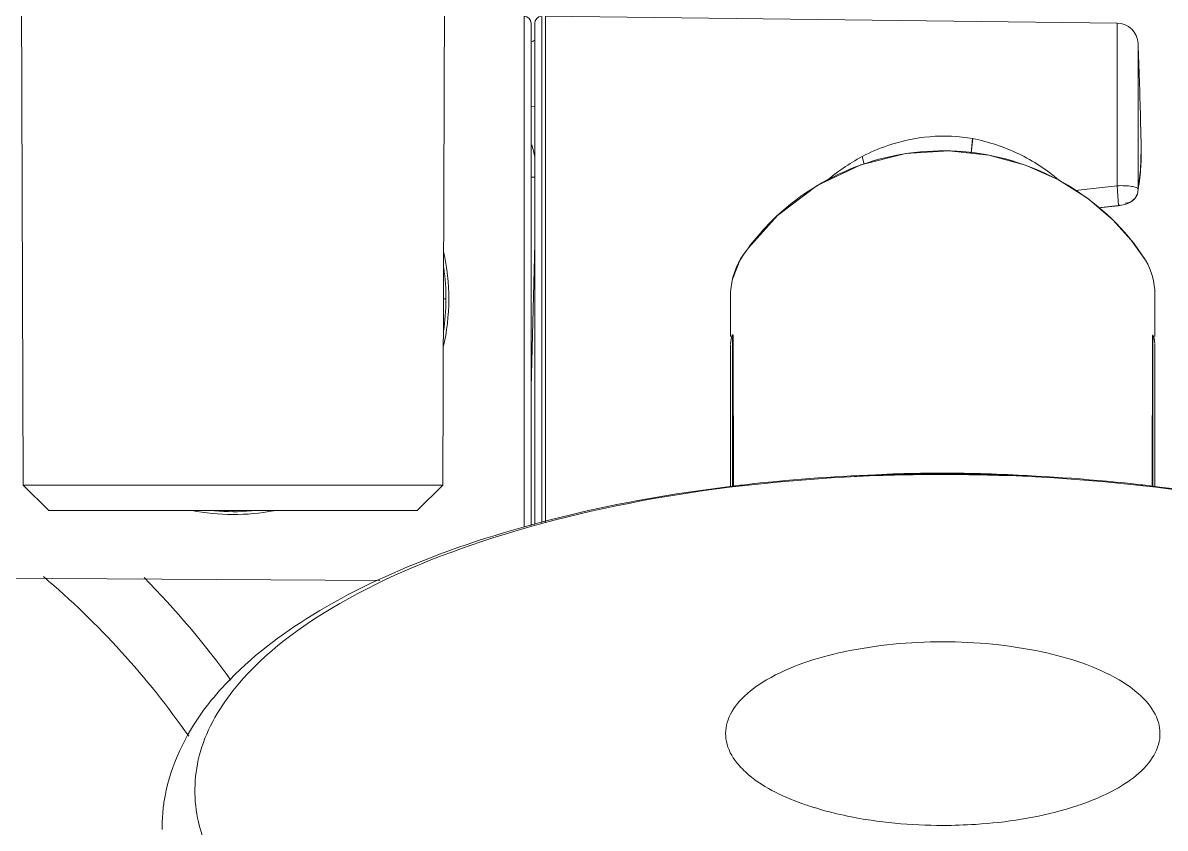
# Model space of a CAD drawing. Header units: millimetres. Extents: x 6110 to 6704, y -2661 to -1821.
# Drawn here: x 6321.78 to 6341.9, y -1992.19 to -1978 of the extents above; entities that cross this region are included whole.
import ezdxf

# ---------------------------------------------------------------- set-up
doc = ezdxf.new("R2010")
doc.units = ezdxf.units.MM
doc.header["$LTSCALE"] = 0.1
doc.linetypes.add('HIDDEN2', pattern=[4.7625, 3.175, -1.5875])
doc.layers.add('1', color=4, linetype='HIDDEN2', lineweight=13)
doc.layers.add('DIM', color=3, linetype='Continuous', lineweight=9)

msp = doc.modelspace()

# ---------------------------------------------------------------- hatches: boundary and pattern name
at = {"layer": 'DIM'}
h = msp.add_hatch(dxfattribs=at)
h.set_pattern_fill('ANSI31', color=2)
edge = h.paths.add_edge_path()
edge.add_line((6619.617, -2595.98), (6619.617, -1962.206))
edge.add_line((6634.617, -1966.11), (6619.617, -1966.11))
edge.add_line((6634.617, -2610.98), (6634.617, -1966.11))
edge.add_line((6634.617, -2610.98), (6184.457, -2610.98))
edge.add_line((6619.617, -2595.98), (6184.457, -2595.98))
edge.add_line((6184.457, -2610.98), (6184.457, -2595.98))

# ---------------------------------------------------------------- linework, layer by layer
at = {"layer": '1', "color": 7, "linetype": 'Continuous'}
for p, q in [((6321.784, -1986.141), (6321.729, -1970.524)), ((6329.176, -1986.141), (6329.231, -1970.524)), ((6330.609, -1977.884), (6330.609, -1986.884)), ((6330.919, -1986.809), (6330.919, -1977.885)), ((6330.984, -1977.884), (6330.984, -1986.793)), ((6341.055, -1978.003), (6330.984, -1977.884)), ((6330.734, -1978.009), (6330.734, -1986.854)), ((6330.796, -1986.838), (6330.796, -1978.01)), ((6341.055, -1978.003), (6341.055, -1980.869)), ((6341.425, -1978.364), (6341.425, -1980.929)), ((6330.734, -1979.474), (6330.796, -1979.476)), ((6338.51, -1980.038), (6338.484, -1980.296)), ((6338.514, -1980.039), (6338.486, -1980.296)), ((6338.514, -1980.039), (6338.51, -1980.038)), ((6341.481, -1980.212), (6341.481, -1980.21)), ((6336.564, -1980.355), (6336.602, -1980.487)), ((6330.734, -1980.716), (6330.796, -1980.717)), ((6341.055, -1980.869), (6340.318, -1980.952)), ((6341.079, -1981.22), (6341.055, -1980.869)), ((6341.422, -1980.977), (6341.425, -1980.929)), ((6341.42, -1980.985), (6341.422, -1980.977)), ((6341.076, -1981.218), (6340.728, -1981.255)), ((6340.732, -1981.258), (6341.079, -1981.221)), ((6341.076, -1981.218), (6341.079, -1981.221)), ((6335.071, -1981.393), (6334.562, -1981.96)), ((6330.734, -1984.424), (6330.796, -1981.894)), ((6334.562, -1981.96), (6334.424, -1982.159)), ((6334.562, -1981.96), (6334.561, -1981.961)), ((6341.324, -1981.849), (6341.559, -1982.181)), ((6334.459, -1982.104), (6334.492, -1982.056)), ((6341.559, -1982.18), (6341.559, -1982.181)), ((6329.233, -1982.86), (6329.188, -1982.86)), ((6334.246, -1982.786), (6334.246, -1983.524)), ((6341.721, -1983.524), (6341.721, -1982.778)), ((6334.248, -1983.652), (6334.264, -1983.535)), ((6334.264, -1983.535), (6334.277, -1983.518)), ((6334.27, -1983.51), (6334.283, -1983.493)), ((6334.273, -1983.518), (6334.292, -1983.518)), ((6334.279, -1983.493), (6334.292, -1983.493)), ((6334.282, -1983.523), (6334.285, -1983.549)), ((6334.283, -1983.493), (6334.291, -1983.505)), ((6334.283, -1983.663), (6334.283, -1983.549)), ((6334.292, -1983.513), (6334.292, -1983.524)), ((6334.292, -1983.524), (6334.292, -1983.663)), ((6341.677, -1983.514), (6341.685, -1983.493)), ((6341.677, -1983.657), (6341.677, -1983.524)), ((6341.683, -1983.549), (6341.687, -1983.522)), ((6341.685, -1983.493), (6341.716, -1983.577)), ((6341.685, -1983.518), (6341.694, -1983.518)), ((6341.686, -1983.549), (6341.686, -1983.657)), ((6341.692, -1983.518), (6341.7, -1983.527)), ((6341.704, -1983.536), (6341.719, -1983.645)), ((6334.246, -1983.663), (6334.246, -1986.167)), ((6334.283, -1986.167), (6334.283, -1983.663)), ((6334.292, -1983.663), (6334.298, -1986.166)), ((6341.671, -1986.165), (6341.677, -1983.657)), ((6341.686, -1983.657), (6341.686, -1986.167)), ((6341.721, -1986.167), (6341.721, -1983.657)), ((6336.937, -1985.972), (6336.917, -1985.973)), ((6339.052, -1985.973), (6339.036, -1985.972)), ((6329.176, -1986.141), (6321.784, -1986.141)), ((6322.236, -1986.591), (6321.784, -1986.141)), ((6328.724, -1986.591), (6329.176, -1986.141)), ((6328.724, -1986.591), (6322.236, -1986.591)), ((6325.482, -1986.591), (6325.482, -1986.611)), ((6314.102, -1987.739), (6328.07, -1987.821))]:
    msp.add_line(p, q, dxfattribs=at)
for points in [[(6341.559, -1982.18), (6341.348, -1981.879), (6340.981, -1981.471), (6340.533, -1981.089), (6340.024, -1980.767), (6339.444, -1980.507), (6338.798, -1980.33), (6338.093, -1980.254), (6337.336, -1980.302), (6336.544, -1980.501), (6335.772, -1980.866), (6335.071, -1981.393)], [(6341.422, -1980.976), (6341.471, -1980.588), (6341.481, -1980.21)], [(6341.193, -1981.199), (6341.245, -1981.182), (6341.29, -1981.16), (6341.333, -1981.129), (6341.374, -1981.085), (6341.407, -1981.027), (6341.42, -1980.985)], [(6341.079, -1981.22), (6341.131, -1981.212), (6341.193, -1981.199)], [(6334.424, -1982.159), (6334.278, -1982.515), (6334.26, -1982.609)]]:
    msp.add_lwpolyline(points, dxfattribs=at)
for centre, radius, start, end in [((6330.609, -1978.009), 0.125, 0, 90), ((6330.921, -1978.01), 0.125, 91, 180), ((6341.051, -1978.378), 0.375, 2.1611, 89.3228), ((6330.26, -1977.187), 1.242, 292.4919, 295.8918), ((6222.276, -1982.86), 119.235, 1.53717, 2.16114), ((6222.276, -1982.86), 119.234, 1.27276, 1.53717), ((6329.267, -1980.639), 1.556, 10.0916, 18.4656), ((6337.89, -1980.29), 3.592, 356.1843, 1.2588), ((6338.312, -1983.609), 3.693, 118.2391, 130.3645), ((6337.713, -1980.277), 3.77, 350.0446, 356.1592), ((6341.016, -1980.673), 0.546, 276.537, 279.6771), ((6337.826, -1984.405), 4.078, 143.1874, 144.8408), ((6325.482, -1982.86), 3.801, 346.9988, 12.6206), ((6335.971, -1983.126), 1.825, 145.9352, 146.1624), ((6325.482, -1982.86), 3.751, 351.1398, 8.3717), ((6335.423, -1982.787), 1.176, 171.327, 180.0242), ((6334.371, -1983.553), 0.11, 157.1226, 159.0995), ((6337.938, -2016.343), 30.403, 91.8568, 96.2469), ((6337.904, -2011.268), 25.322, 90.4262, 93.1268), ((6337.985, -2017.062), 31.108, 89.9989, 91.9303), ((6337.984, -2017.346), 31.406, 91.2599, 91.8822), ((6337.986, -2017.401), 31.461, 90.0002, 91.2602), ((6337.984, -2016.958), 31.013, 89.9969, 90.4948), ((6337.985, -2017.399), 31.459, 89.0753, 89.9998), ((6337.987, -2016.886), 30.942, 89.5113, 90.0032), ((6337.986, -2017.062), 31.107, 88.0662, 90.0011), ((6338.064, -2011.305), 25.359, 86.8825, 89.5781), ((6337.986, -2017.389), 31.449, 88.4249, 89.0756), ((6338.028, -2016.41), 30.469, 83.7575, 88.453), ((6337.774, -2014.734), 28.786, 96.6275, 96.8935), ((6337.801, -2014.968), 29.021, 96.2738, 96.6274), ((6338.169, -2014.978), 29.031, 83.3981, 83.7275), ((6325.482, -1982.86), 3.801, 258.9705, 280.8876), ((6325.482, -1982.86), 3.751, 265.0046, 274.9742), ((6312.67, -1998.944), 14.66, 34.8475, 49.7506), ((6312.632, -1998.895), 15.843, 36.0265, 44.5947), ((6327.362, -1992.19), 3.13, 169.4841, 173.7978), ((6337.239, -1986.922), 5.131, 251.0065, 252.1472), ((6337.307, -1986.711), 5.353, 252.1438, 252.8123), ((6338.659, -1986.696), 5.369, 287.0715, 287.8583), ((6338.732, -1986.921), 5.132, 287.8556, 288.9947), ((6327.322, -1992.186), 3.09, 173.8043, 179.9946), ((6337.367, -1986.516), 5.556, 252.8137, 253.6695), ((6338.6, -1986.501), 5.572, 286.3235, 287.0715), ((6326.684, -1992.185), 2.452, 180.0001, 180.5138)]:
    msp.add_arc(centre, radius, start, end, dxfattribs=at)
for points, knots in [([(6336.564, -1980.355), (6336.709, -1980.278), (6337.319, -1980.015), (6338.02, -1979.947), (6338.512, -1980.038)], [0, 0, 0, 0, 0.246926, 1, 1, 1, 1]), ([(6340.03, -1980.77), (6339.818, -1980.586), (6339.338, -1980.273), (6338.794, -1980.094), (6338.514, -1980.039)], [0, 0, 0, 0, 0.49501, 1, 1, 1, 1]), ([(6335.144, -1981.327), (6335.578, -1980.942), (6336.607, -1980.355), (6338.361, -1980.154), (6340.051, -1980.645), (6340.965, -1981.403), (6341.324, -1981.849)], [0, 0, 0, 0, 0.25291, 0.499278, 0.750321, 1, 1, 1, 1]), ([(6341.055, -1980.869), (6341.102, -1980.867), (6341.188, -1980.866), (6341.304, -1980.877), (6341.379, -1980.892), (6341.423, -1980.915), (6341.425, -1980.929)], [0, 0, 0, 0, 0.366165, 0.676139, 0.890964, 1, 1, 1, 1]), ([(6341.2, -1981.178), (6341.253, -1981.173), (6341.355, -1981.129), (6341.41, -1981.033), (6341.42, -1980.985)], [0, 0, 0, 0, 0.519343, 1, 1, 1, 1]), ([(6334.277, -1983.518), (6334.278, -1983.518), (6334.28, -1983.519), (6334.281, -1983.522), (6334.282, -1983.523)], [0, 0, 0, 0, 0.418233, 1, 1, 1, 1]), ([(6334.291, -1983.505), (6334.291, -1983.506), (6334.291, -1983.509), (6334.292, -1983.512), (6334.292, -1983.513)], [0, 0, 0, 0, 0.466186, 1, 1, 1, 1]), ([(6341.677, -1983.524), (6341.677, -1983.523), (6341.677, -1983.519), (6341.677, -1983.516), (6341.677, -1983.514)], [0, 0, 0, 0, 0.523656, 1, 1, 1, 1]), ([(6341.687, -1983.522), (6341.688, -1983.521), (6341.689, -1983.519), (6341.691, -1983.518), (6341.692, -1983.518)], [0, 0, 0, 0, 0.576219, 1, 1, 1, 1]), ([(6341.7, -1983.527), (6341.701, -1983.528), (6341.702, -1983.531), (6341.703, -1983.534), (6341.704, -1983.536)], [0, 0, 0, 0, 0.459194, 1, 1, 1, 1]), ([(6336.917, -1985.973), (6334.53, -1986.055), (6331.144, -1986.525), (6327.344, -1988.109), (6325.944, -1989.177), (6325.48, -1989.767)], [0, 0, 0, 0, 0.582044, 0.816899, 1, 1, 1, 1]), ([(6350.491, -1989.767), (6350.027, -1989.176), (6348.626, -1988.109), (6344.826, -1986.524), (6341.44, -1986.055), (6339.052, -1985.973)], [0, 0, 0, 0, 0.183099, 0.417957, 1, 1, 1, 1]), ([(6334.319, -1986.157), (6332.496, -1986.377), (6329.911, -1986.922), (6326.945, -1988.303), (6325.792, -1989.174), (6325.344, -1989.653)], [0, 0, 0, 0, 0.563124, 0.798746, 1, 1, 1, 1]), ([(6350.627, -1989.653), (6350.173, -1989.168), (6349.002, -1988.286), (6345.986, -1986.896), (6343.359, -1986.354), (6341.507, -1986.14)], [0, 0, 0, 0, 0.200918, 0.436563, 1, 1, 1, 1]), ([(6337.986, -1988.902), (6337.401, -1988.902), (6336.334, -1989.003), (6335.118, -1989.385), (6334.451, -1989.861), (6334.173, -1990.244), (6334.135, -1990.678), (6334.27, -1990.923), (6334.356, -1991.032)], [0, 0, 0, 0, 0.351344, 0.64145, 0.75179, 0.839869, 0.916567, 1, 1, 1, 1]), ([(6341.614, -1991.034), (6341.7, -1990.925), (6341.836, -1990.679), (6341.798, -1990.245), (6341.521, -1989.862), (6340.854, -1989.385), (6339.637, -1989.003), (6338.57, -1988.902), (6337.986, -1988.902)], [0, 0, 0, 0, 0.083489, 0.160188, 0.248234, 0.358538, 0.648622, 1, 1, 1, 1]), ([(6325.344, -1989.653), (6325.208, -1989.798), (6324.726, -1990.37), (6324.385, -1991.077), (6324.284, -1991.619)], [0, 0, 0, 0, 0.264284, 1, 1, 1, 1]), ([(6325.48, -1989.767), (6325.214, -1990.104), (6324.795, -1990.843), (6324.778, -1992.143), (6325.43, -1993.352), (6326.139, -1993.99), (6326.555, -1994.296)], [0, 0, 0, 0, 0.243726, 0.465243, 0.706976, 1, 1, 1, 1]), ([(6334.356, -1991.032), (6334.417, -1991.11), (6334.759, -1991.447), (6335.21, -1991.65), (6335.569, -1991.774)], [0, 0, 0, 0, 0.206113, 1, 1, 1, 1]), ([(6340.403, -1991.774), (6340.536, -1991.728), (6340.976, -1991.554), (6341.406, -1991.296), (6341.614, -1991.034)], [0, 0, 0, 0, 0.295932, 1, 1, 1, 1]), ([(6335.805, -1991.849), (6335.969, -1991.897), (6336.684, -1992.072), (6337.422, -1992.137), (6337.986, -1992.137)], [0, 0, 0, 0, 0.233676, 1, 1, 1, 1]), ([(6337.986, -1992.137), (6338.178, -1992.137), (6338.912, -1992.113), (6339.646, -1992.001), (6340.166, -1991.849)], [0, 0, 0, 0, 0.262304, 1, 1, 1, 1])]:
    msp.add_open_spline(points, degree=3, knots=knots, dxfattribs=at)
for points in [[(6334.562, -1981.961), (6334.734, -1981.732), (6334.929, -1981.518), (6335.144, -1981.327)], [(6334.26, -1982.609), (6334.287, -1982.433), (6334.357, -1982.259), (6334.455, -1982.11)], [(6341.559, -1982.181), (6341.664, -1982.359), (6341.721, -1982.573), (6341.721, -1982.78)], [(6336.421, -1985.984), (6336.941, -1985.945), (6337.464, -1985.931), (6337.985, -1985.931)], [(6337.985, -1985.931), (6338.491, -1985.931), (6338.998, -1985.944), (6339.503, -1985.98)]]:
    msp.add_open_spline(points, degree=3, dxfattribs=at)

doc.saveas('drawing.dxf')
